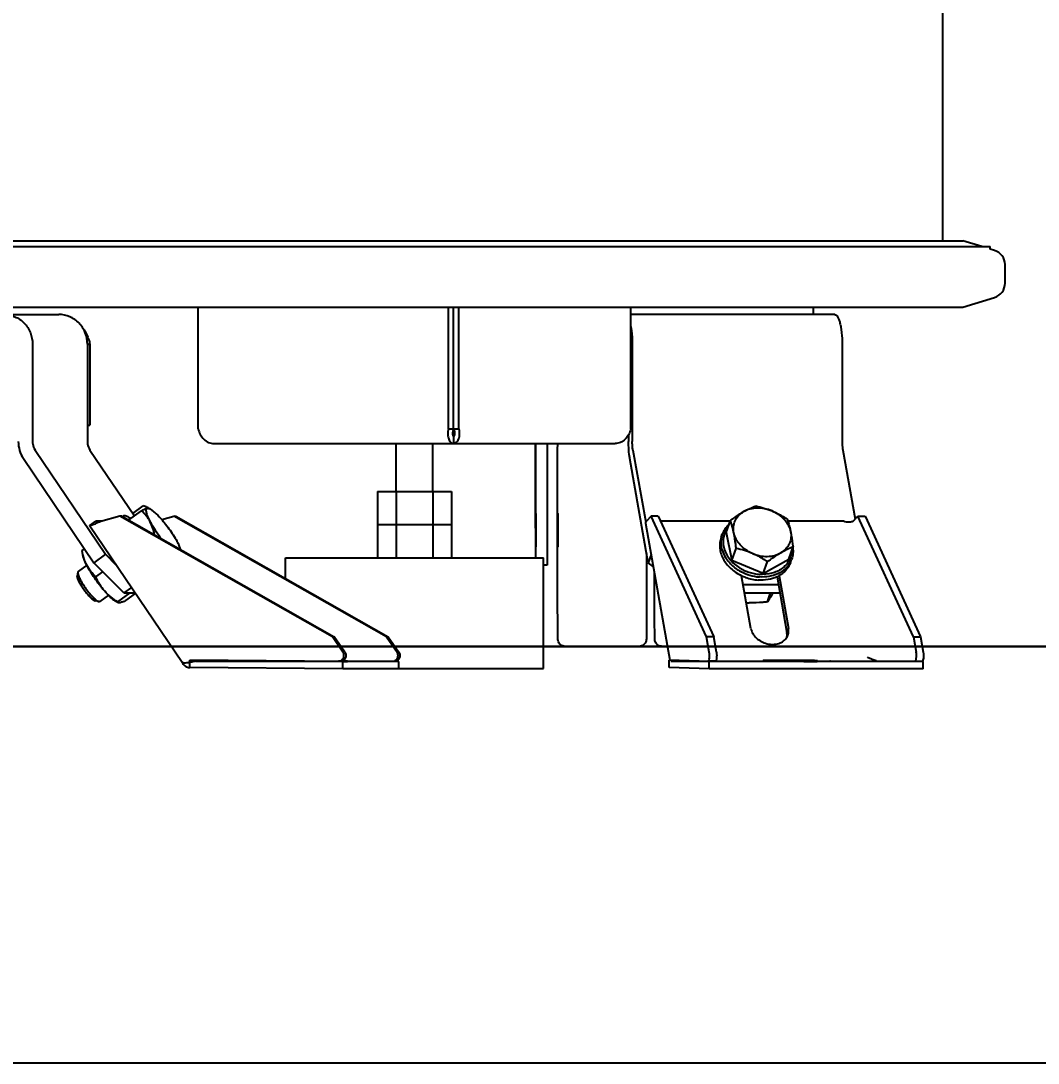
# Model space of a CAD drawing. Header units: millimetres. Extents: x 789 to 3710, y 100 to 2803.
# Drawn here: x 1563.1 to 1839.1, y 100 to 382.7 of the extents above; entities that cross this region are included whole.
import ezdxf

# ---------------------------------------------------------------- set-up
doc = ezdxf.new("R2010")
doc.units = ezdxf.units.MM
doc.header["$LTSCALE"] = 217.8
doc.header["$PDMODE"] = 3
doc.header["$PDSIZE"] = 8
doc.layers.get('0').update_dxf_attribs({"linetype": 'CONTINUOUS'})
doc.layers.get('Defpoints').update_dxf_attribs({"linetype": 'CONTINUOUS'})
doc.layers.add('00_BUW_DATUM', color=7, linetype='CONTINUOUS')
doc.layers.add('02___PRT_ALL_AXES', color=7, linetype='CONTINUOUS')
doc.styles.get("Standard").update_dxf_attribs({"font": 'times.ttf'})
doc.dimstyles.new('DIMSTYLE_1', dxfattribs={"dimtxt": 23.333333, "dimasz": 23.333333, "dimexe": 1.5, "dimexo": 1, "dimgap": 0.875, "dimtad": 1, "dimdec": 0, "dimdsep": 46, "dimtxsty": 'Standard', "dimblk": '_FILLED', "dimblk1": '_FILLED', "dimblk2": '_FILLED', "dimcen": 0.09, "dimazin": 2, "dimtp": 0.01, "dimtm": 0.01, "dimtfac": 1, "dimtdec": 0, "dimtofl": 0, "dimtmove": 0, "dimatfit": 3, "dimldrblk": '_FILLED', "dimfxl": 0, "dimtolj": 1, "dimarcsym": 0})

# ---------------------------------------------------------------- blocks, each defined once
blk = doc.blocks.new('_FILLED')
at = {"color": 0, "linetype": 'ByBlock'}
blk.add_solid([(0, 0), (-1, 0.214), (-1, -0.214)], dxfattribs=at)
blk = doc.blocks.new('*D89')
at = {"color": 0, "linetype": 'Continuous', "lineweight": -2}
for p, q in [((1494.62, 1518.94), (2013.97, 1518.94)), ((2012.47, 1495.61), (2012.47, 236.37)), ((1517.95, 213.04), (2013.97, 213.04))]:
    blk.add_line(p, q, dxfattribs=at)
at = {"layer": 'Defpoints', "color": 0}
for p in [(1493.62, 1518.94), (1516.95, 213.04), (2012.47, 213.04)]:
    blk.add_point(p, dxfattribs=at)
at = {"color": 0, "linetype": 'ByBlock', "lineweight": -2, "xscale": 23.3333333333, "yscale": 23.3333333333, "zscale": 23.3333333333}
for p, rotation in [((2012.47, 1518.94), 90), ((2012.47, 213.04), 270)]:
    blk.add_blockref('_FILLED', p, dxfattribs=dict(at, rotation=rotation))
at = {"color": 0, "insert": (1999.73, 865.99), "char_height": 23.3333, "attachment_point": 5, "rotation": 90}
blk.add_mtext('\\A1;\\A1;1305', dxfattribs=at)
blk = doc.blocks.new('*D90')
at = {"color": 0, "linetype": 'Continuous', "lineweight": -2}
for p, q in [((1609.81, 1458.41), (1920.77, 1458.41)), ((1919.27, 1435.08), (1919.27, 236.46)), ((1515.65, 213.13), (1920.77, 213.13))]:
    blk.add_line(p, q, dxfattribs=at)
at = {"layer": 'Defpoints', "color": 0}
for p in [(1608.81, 1458.41), (1514.65, 213.13), (1919.27, 213.13)]:
    blk.add_point(p, dxfattribs=at)
at = {"color": 0, "linetype": 'ByBlock', "lineweight": -2, "xscale": 23.3333333333, "yscale": 23.3333333333, "zscale": 23.3333333333}
for p, rotation in [((1919.27, 1458.41), 90), ((1919.27, 213.13), 270)]:
    blk.add_blockref('_FILLED', p, dxfattribs=dict(at, rotation=rotation))
at = {"color": 0, "insert": (1906.52, 835.77), "char_height": 23.3333, "attachment_point": 5, "rotation": 90}
blk.add_mtext('\\A1;\\A1;1245', dxfattribs=at)

msp = doc.modelspace()

# ---------------------------------------------------------------- linework, layer by layer
at = {"color": 0, "linetype": 'Continuous'}
for p, q in [((1813.0841, 988.4713), (1813.0841, 323.4412)), ((1531.7767, 321.4412), (1826.0841, 321.4412)), ((1826.0841, 320.7442), (1826.0841, 321.4412)), ((1412.7953, 303.0412), (1573.3739, 303.0412)), ((1611.1715, 272.0412), (1611.1715, 305.0713)), ((1679.0537, 272.0412), (1679.0537, 305.0713)), ((1680.4679, 272.0412), (1680.4679, 305.0713)), ((1681.8821, 272.0412), (1681.8821, 305.0713)), ((1728.5512, 272.0412), (1728.5512, 305.0713)), ((1783.875, 303.0412), (1728.5512, 303.0412)), ((1778.0846, 303.0412), (1778.0846, 305.0713)), ((1566.2351, 295.0412), (1566.2351, 268.5636)), ((1581.1141, 295.0412), (1581.7979, 295.0412)), ((1581.1141, 295.0412), (1581.1141, 268.5636)), ((1581.7979, 295.0412), (1581.7979, 273.0412)), ((1728.9426, 295.0412), (1728.9426, 268.5636)), ((1785.8971, 295.0412), (1785.8971, 268.5636)), ((1581.1141, 273.0412), (1581.7979, 273.0412)), ((1679.0537, 272.0412), (1681.8821, 272.0412)), ((1680.4679, 270.0412), (1680.4679, 268.0412)), ((1727.9315, 270.4182), (1727.9315, 268.5636)), ((1566.935, 266.2693), (1586.0684, 238.0269)), ((1581.814, 266.2693), (1593.8922, 248.441)), ((1615.4141, 268.0412), (1724.3085, 268.0412)), ((1702.8153, 237.0412), (1702.8153, 268.0412)), ((1705.8153, 268.0412), (1705.8153, 235.0412)), ((1729.1254, 266.2693), (1732.5918, 246.6836)), ((1786.0799, 266.2693), (1789.3954, 247.5361)), ((1563.7648, 263.975), (1582.8982, 235.7326)), ((1733.2957, 235.7326), (1728.2972, 263.975)), ((1659.8613, 255.0412), (1679.8613, 255.0412)), ((1659.8613, 255.0412), (1659.8613, 237.0412)), ((1664.8613, 255.0412), (1664.8613, 237.0412)), ((1674.8613, 255.0412), (1674.8613, 237.0412)), ((1679.8613, 255.0412), (1679.8613, 237.0412)), ((1581.8074, 245.8089), (1583.3925, 246.956)), ((1584.9385, 246.956), (1583.3925, 246.956)), ((1589.9459, 248.3428), (1584.7745, 246.9106)), ((1590.4514, 248.3428), (1589.9459, 248.3428)), ((1647.5994, 215.6674), (1589.9459, 248.3428)), ((1590.4514, 248.3428), (1648.105, 215.6674)), ((1601.2907, 247.4246), (1604.6061, 248.3428)), ((1604.6061, 248.3428), (1605.1116, 248.3428)), ((1662.2596, 215.6674), (1604.6061, 248.3428)), ((1605.1116, 248.3428), (1662.7652, 215.6674)), ((1679.8613, 246.0412), (1659.8613, 246.0412)), ((1732.5785, 246.4479), (1739.154, 209.2952)), ((1734.0397, 248.3428), (1732.6887, 246.9106)), ((1735.9748, 248.3428), (1734.0397, 248.3428)), ((1749.1014, 215.6674), (1734.0397, 248.3428)), ((1735.9748, 248.3428), (1751.0365, 215.6674)), ((1755.477, 246.956), (1736.614, 246.956)), ((1786.2451, 246.956), (1771.1674, 246.956)), ((1788.8053, 246.9106), (1790.1564, 248.3428)), ((1790.1564, 248.3428), (1792.0914, 248.3428)), ((1805.218, 215.6674), (1790.1564, 248.3428)), ((1792.0914, 248.3428), (1807.1531, 215.6674)), ((1581.7744, 245.6996), (1606.814, 208.7392)), ((1754.3788, 243.9137), (1755.9758, 236.3499)), ((1579.7272, 239.0188), (1580.3611, 239.4776)), ((1579.8929, 237.832), (1579.731, 238.9595)), ((1586.0684, 238.0269), (1582.8982, 235.7326)), ((1586.0684, 238.0269), (1588.9574, 235.097)), ((1734.087, 237.9247), (1733.2957, 235.7326)), ((1590.9753, 227.5411), (1582.8982, 235.7326)), ((1705.8153, 235.0412), (1704.8613, 235.0412)), ((1734.6517, 234.7342), (1733.2957, 235.7326)), ((1764.4778, 232.7574), (1755.9758, 236.3499)), ((1764.4778, 232.7574), (1771.3828, 236.7288)), ((1578.3834, 232.0989), (1578.3843, 232.1055)), ((1583.4142, 231.8864), (1585.3263, 233.2701)), ((1761.1566, 217.8761), (1758.6209, 232.2031)), ((1768.2153, 231.9066), (1770.9015, 216.729)), ((1768.78, 232.203), (1771.3156, 217.8761)), ((1593.0561, 229.047), (1590.9753, 227.5411)), ((1759.04, 229.8354), (1768.5819, 229.8354)), ((1589.3408, 225.1066), (1592.7047, 227.5411)), ((1590.9753, 227.5411), (1594.0763, 227.5411)), ((1591.5803, 225.4593), (1594.2015, 227.3563)), ((1759.446, 227.5411), (1768.9879, 227.5411)), ((1765.6084, 225.1066), (1766.4872, 227.5411)), ((1589.1659, 225.0188), (1589.4678, 224.869)), ((1648.105, 215.6674), (1647.5994, 215.6674)), ((1650.4665, 211.4353), (1647.5994, 215.6674)), ((1650.9721, 211.4353), (1648.105, 215.6674)), ((1662.2596, 215.6674), (1662.7652, 215.6674)), ((1662.2596, 215.6674), (1665.1267, 211.4353)), ((1662.7652, 215.6674), (1665.6323, 211.4353)), ((1751.0365, 215.6674), (1749.1014, 215.6674)), ((1749.8504, 211.4353), (1749.1014, 215.6674)), ((1751.7855, 211.4353), (1751.0365, 215.6674)), ((1805.218, 215.6674), (1807.1531, 215.6674)), ((1805.218, 215.6674), (1805.9671, 211.4353)), ((1807.1531, 215.6674), (1807.9021, 211.4353)), ((1608.8722, 207.2907), (1608.8891, 209.2907)), ((1650.4331, 208.916), (1608.8891, 209.2907)), ((1738.9841, 207.2907), (1738.9885, 209.2907)), ((1749.8417, 208.916), (1738.9885, 209.2907)), ((1650.4162, 206.916), (1608.8722, 207.2907)), ((1610.4603, 208.9963), (1649.2381, 208.9963)), ((1649.7436, 208.9963), (1649.2381, 208.9963)), ((1649.2413, 208.9858), (1649.5177, 208.9841)), ((1649.5177, 208.9841), (1649.8959, 208.9818)), ((1650.4162, 206.916), (1650.4331, 208.916)), ((1665.5819, 206.916), (1650.4162, 206.916)), ((1665.5988, 208.916), (1650.4331, 208.916)), ((1656.6923, 208.9963), (1664.4038, 208.9963)), ((1656.6923, 208.9963), (1665.5988, 208.916)), ((1665.5819, 206.916), (1665.5988, 208.916)), ((1749.8373, 206.916), (1738.9841, 207.2907)), ((1739.399, 208.9963), (1749.5295, 208.9963)), ((1751.4645, 208.9963), (1749.5295, 208.9963)), ((1749.8373, 206.916), (1749.8417, 208.916)), ((1807.889, 206.916), (1749.8373, 206.916)), ((1807.8934, 208.916), (1749.8417, 208.916)), ((1767.9967, 209.0407), (1764.6604, 209.1559)), ((1779.1733, 209.1559), (1782.5096, 209.0407)), ((1805.646, 208.9935), (1807.5788, 208.9268)), ((1805.6461, 208.9963), (1807.5812, 208.9963)), ((1807.889, 206.916), (1807.8934, 208.916)), ((3710.0363, 100), (789.4645, 100))]:
    msp.add_line(p, q, dxfattribs=at)
for centre, radius, start, end in [((1815.0846, 323.4412), 2, 180, 192.514413), ((1601.9395, 205.727), 44.6175, 112.626021, 113.150706), ((1759.3092, 241.2878), 6.3124, 160.163715, 168.394796), ((1766.2455, 238.7839), 6.3131, 331.889996, 340.138837), ((1764.1869, 244.1198), 11.5408, 237.588491, 239.118948), ((1764.304, 244.1127), 11.5752, 258.614257, 265.995166), ((1761.5546, 248.6538), 23.8225, 266.054217, 267.887332), ((1768.0482, 217.2239), 3.3241, 329.454276, 340.136294), ((1609.5261, 209.9573), 2.9397, 206.174446, 209.547757), ((1644.9744, 37.2152), 175.2141, 101.360562, 101.529901)]:
    msp.add_arc(centre, radius, start, end, dxfattribs=at)
for points, knots in [([(1813.0841, 323.4412), (1813.0841, 323.369), (1813.0924, 323.2238), (1813.1164, 323.0805), (1813.1322, 323.0095)], [0, 0, 0, 0, 0.49843702, 1, 1, 1, 1]), ([(1558.4948, 303.0412), (1559.5028, 303.0412), (1561.5512, 302.62), (1564.124, 300.8296), (1565.8367, 298.1715), (1566.2351, 296.0805), (1566.2351, 295.0412)], [0, 0, 0, 0, 0.24617644, 0.49460984, 0.74620051, 1, 1, 1, 1]), ([(1581.1141, 295.0412), (1581.1141, 296.0805), (1580.7158, 298.1715), (1579.0031, 300.8296), (1576.4303, 302.62), (1574.3819, 303.0412), (1573.3739, 303.0412)], [0, 0, 0, 0, 0.25379809, 0.50539011, 0.75382484, 1, 1, 1, 1]), ([(1783.875, 303.0412), (1784.2032, 303.0412), (1784.6792, 302.4734), (1785.0364, 301.6383), (1785.3398, 300.6353), (1785.5789, 299.4373), (1785.8289, 297.5514), (1785.8971, 296.063), (1785.8971, 295.0412)], [0, 0, 0, 0, 0.11526975, 0.21099848, 0.33286098, 0.47779362, 0.64117034, 1, 1, 1, 1]), ([(1728.5515, 299.7698), (1728.6176, 299.4132), (1728.8574, 297.8481), (1728.9426, 296.2614), (1728.9426, 295.0412)], [0, 0, 0, 0, 0.22911982, 1, 1, 1, 1]), ([(1579.9845, 299.2024), (1580.6325, 298.2637), (1581.307, 296.8719), (1581.7134, 295.409), (1581.7979, 295.0412)], [0, 0, 0, 0, 0.75142639, 1, 1, 1, 1]), ([(1611.1715, 272.0412), (1611.291, 271.5102), (1611.671, 270.4792), (1612.6258, 269.1708), (1613.9123, 268.2633), (1614.9248, 268.0412), (1615.4141, 268.0412)], [0, 0, 0, 0, 0.26095672, 0.51954097, 0.76543261, 1, 1, 1, 1]), ([(1679.0537, 272.0412), (1678.9412, 271.5414), (1678.8474, 270.5811), (1679.0461, 269.4382), (1679.3981, 268.7255), (1679.78, 268.2478), (1680.2046, 268.0412), (1680.4679, 268.0412)], [0, 0, 0, 0, 0.32759074, 0.60966151, 0.72850974, 0.83163978, 1, 1, 1, 1]), ([(1680.4679, 272.0412), (1680.3579, 271.7969), (1680.2064, 271.3314), (1680.15, 270.7606), (1680.2033, 270.3928), (1680.2692, 270.1807), (1680.3874, 270.0412), (1680.4679, 270.0412)], [0, 0, 0, 0, 0.37486709, 0.67822282, 0.79553258, 0.88731734, 1, 1, 1, 1]), ([(1680.4679, 272.0412), (1680.5779, 271.7969), (1680.7294, 271.3314), (1680.7858, 270.7606), (1680.7326, 270.3928), (1680.6666, 270.1807), (1680.5485, 270.0412), (1680.4679, 270.0412)], [0, 0, 0, 0, 0.37486709, 0.67822282, 0.79553258, 0.88731734, 1, 1, 1, 1]), ([(1681.8821, 272.0412), (1681.9946, 271.5414), (1682.0885, 270.5811), (1681.8897, 269.4382), (1681.5378, 268.7255), (1681.1559, 268.2478), (1680.7312, 268.0412), (1680.4679, 268.0412)], [0, 0, 0, 0, 0.32759074, 0.60966151, 0.72850974, 0.83163978, 1, 1, 1, 1]), ([(1728.5512, 272.0412), (1728.4317, 271.5102), (1728.0517, 270.4792), (1727.0968, 269.1708), (1725.8103, 268.2633), (1724.7978, 268.0412), (1724.3085, 268.0412)], [0, 0, 0, 0, 0.26095672, 0.51954097, 0.76543261, 1, 1, 1, 1]), ([(1562.3649, 268.5636), (1562.3649, 267.7529), (1562.6049, 266.1269), (1563.3125, 264.6425), (1563.7648, 263.975)], [0, 0, 0, 0, 0.50138725, 1, 1, 1, 1]), ([(1566.2351, 268.5636), (1566.2351, 268.3603), (1566.2935, 267.555), (1566.5968, 266.7685), (1566.935, 266.2693)], [0, 0, 0, 0, 0.25222497, 1, 1, 1, 1]), ([(1581.1141, 268.5636), (1581.1141, 268.3603), (1581.1726, 267.555), (1581.4759, 266.7685), (1581.814, 266.2693)], [0, 0, 0, 0, 0.25222497, 1, 1, 1, 1]), ([(1728.2972, 263.975), (1728.2355, 264.3236), (1728.012, 265.8433), (1727.9315, 267.3822), (1727.9315, 268.5636)], [0, 0, 0, 0, 0.23054548, 1, 1, 1, 1]), ([(1729.1254, 266.2693), (1729.0946, 266.4436), (1728.9828, 267.2034), (1728.9426, 267.9729), (1728.9426, 268.5636)], [0, 0, 0, 0, 0.23054548, 1, 1, 1, 1]), ([(1785.8971, 268.5636), (1785.8971, 268.3608), (1785.9122, 267.5934), (1785.9815, 266.8255), (1786.0799, 266.2693)], [0, 0, 0, 0, 0.26421163, 1, 1, 1, 1]), ([(1702.6085, 268.0395), (1702.6138, 261.5877), (1702.6337, 251.2532), (1702.66, 240.9185), (1702.697, 237.0359)], [0, 0, 0, 0, 0.62428993, 1, 1, 1, 1]), ([(1708.6797, 249.0422), (1708.6805, 250.8704), (1708.6854, 257.2036), (1708.6955, 263.5368), (1708.7129, 268.0419)], [0, 0, 0, 0, 0.28865709, 1, 1, 1, 1]), ([(1708.6786, 244.5412), (1708.6786, 245.6683), (1708.6789, 247.1687), (1708.6795, 248.669), (1708.6797, 249.0422)], [0, 0, 0, 0, 0.75122623, 1, 1, 1, 1]), ([(1583.1955, 246.2234), (1583.004, 246.138), (1582.6741, 245.9907), (1582.2253, 245.7977), (1581.9789, 245.7112), (1581.7975, 245.6655), (1581.7744, 245.6996)], [0, 0, 0, 0, 0.41187782, 0.72261801, 0.91900958, 1, 1, 1, 1]), ([(1584.3981, 246.7517), (1584.2901, 246.7055), (1583.8881, 246.532), (1583.4881, 246.3539), (1583.1955, 246.2234)], [0, 0, 0, 0, 0.26823981, 1, 1, 1, 1]), ([(1584.3981, 246.7515), (1584.1864, 246.7181), (1583.8807, 246.6632), (1583.4958, 246.7246), (1583.4302, 246.8214)], [0, 0, 0, 0, 0.6470293, 1, 1, 1, 1]), ([(1732.6887, 246.9106), (1732.665, 246.8728), (1732.5885, 246.7321), (1732.5583, 246.562), (1732.5785, 246.4479)], [0, 0, 0, 0, 0.27801931, 1, 1, 1, 1]), ([(1755.1482, 246.0525), (1754.7499, 245.6911), (1754.0402, 244.8832), (1753.55, 243.9247), (1753.3713, 243.4298)], [0, 0, 0, 0, 0.50550771, 1, 1, 1, 1]), ([(1788.8053, 246.9106), (1788.7005, 246.8364), (1788.3726, 246.7381), (1787.5103, 246.6439), (1786.7509, 246.7705), (1786.2451, 246.956)], [0, 0, 0, 0, 0.14745477, 0.38135317, 1, 1, 1, 1]), ([(1581.7744, 245.6996), (1581.771, 245.7048), (1581.7622, 245.7452), (1581.7893, 245.7812), (1581.8074, 245.8089)], [0, 0, 0, 0, 0.15830869, 1, 1, 1, 1]), ([(1708.6797, 240.0402), (1708.6795, 240.4134), (1708.6789, 241.9138), (1708.6786, 243.4141), (1708.6786, 244.5412)], [0, 0, 0, 0, 0.24876898, 1, 1, 1, 1]), ([(1754.8262, 245.1606), (1754.5321, 244.7741), (1754.0337, 243.931), (1753.6143, 242.5192), (1753.5445, 241.0268), (1753.8241, 239.5142), (1754.439, 238.0371), (1755.6891, 236.1573), (1757.0172, 235.0014), (1758.0011, 234.3767)], [0, 0, 0, 0, 0.11526199, 0.22986329, 0.34625956, 0.46654426, 0.59208168, 0.72335519, 1, 1, 1, 1]), ([(1753.1258, 242.5576), (1753.0403, 242.1415), (1752.9523, 241.2796), (1753.1147, 239.5065), (1753.9725, 237.2891), (1755.8437, 234.9892), (1757.5105, 233.809), (1758.4227, 233.3204)], [0, 0, 0, 0, 0.11219286, 0.2270345, 0.46782157, 0.72672647, 1, 1, 1, 1]), ([(1580.969, 235.0171), (1580.6524, 235.6296), (1580.1385, 236.9432), (1579.8427, 238.3167), (1579.7272, 239.0188)], [0, 0, 0, 0, 0.49208603, 1, 1, 1, 1]), ([(1580.969, 235.0171), (1580.6998, 235.5378), (1580.3476, 236.2803), (1580.0175, 237.2334), (1579.9197, 237.6453), (1579.8929, 237.8321)], [0, 0, 0, 0, 0.58152903, 0.81278116, 1, 1, 1, 1]), ([(1710.7653, 213.0412), (1710.3126, 213.0412), (1709.3981, 213.3658), (1708.8004, 214.3551), (1708.7541, 215.1171), (1708.7476, 215.6688), (1708.739, 216.3516), (1708.732, 217.2738), (1708.7246, 218.4331), (1708.7178, 219.8206), (1708.7085, 222.0916), (1708.6987, 225.3962), (1708.6896, 229.8365), (1708.683, 234.7933), (1708.6805, 238.2527), (1708.6797, 240.0402)], [0, 0, 0, 0, 0.04835565, 0.09477397, 0.11373582, 0.1295243, 0.15374964, 0.18664744, 0.22802936, 0.27756837, 0.33484649, 0.47058032, 0.6305203, 0.80909005, 1, 1, 1, 1]), ([(1732.8499, 238.2498), (1732.8488, 236.5632), (1732.8459, 233.3124), (1732.8388, 228.6704), (1732.8296, 224.5413), (1732.8198, 221.4831), (1732.8108, 219.3907), (1732.8041, 218.1174), (1732.7969, 217.0565), (1732.7904, 216.2151), (1732.7816, 215.5933), (1732.7761, 215.054), (1732.7115, 214.2938), (1732.0809, 213.3402), (1731.1997, 213.0412), (1730.7652, 213.0412)], [0, 0, 0, 0, 0.19236983, 0.37077018, 0.52944804, 0.66331623, 0.71957635, 0.76810771, 0.80853745, 0.84058044, 0.86409486, 0.87942955, 0.90216221, 0.95044603, 1, 1, 1, 1]), ([(1772.1692, 238.8988), (1772.1494, 238.4357), (1772.0064, 237.5132), (1771.4766, 236.2144), (1770.6532, 235.0577), (1769.568, 234.0841), (1768.26, 233.3248), (1766.2492, 232.617), (1764.5937, 232.4898), (1763.4955, 232.5658)], [0, 0, 0, 0, 0.11605102, 0.23136007, 0.34818619, 0.46850819, 0.5936985, 0.72436963, 1, 1, 1, 1]), ([(1772.4908, 239.795), (1772.5667, 239.262), (1772.5971, 238.1861), (1772.362, 237.1344), (1772.1832, 236.6391)], [0, 0, 0, 0, 0.50551746, 1, 1, 1, 1]), ([(1585.7758, 228.061), (1585.3082, 228.596), (1584.3896, 229.7191), (1583.1075, 231.4712), (1581.9517, 233.2418), (1581.2694, 234.4361), (1580.969, 235.0171)], [0, 0, 0, 0, 0.25160169, 0.51342243, 0.76839848, 1, 1, 1, 1]), ([(1583.4142, 231.8864), (1582.9308, 232.3351), (1582.0098, 233.3012), (1581.2765, 234.4223), (1580.969, 235.0171)], [0, 0, 0, 0, 0.49623601, 1, 1, 1, 1]), ([(1771.814, 235.8094), (1771.4629, 235.1521), (1770.4927, 233.9235), (1768.477, 232.6149), (1766.0478, 231.8834), (1764.3076, 231.8097), (1763.4244, 231.8708)], [0, 0, 0, 0, 0.22905618, 0.47045043, 0.72787617, 1, 1, 1, 1]), ([(1583.2285, 225.381), (1583.2077, 225.3901), (1583.166, 225.4083), (1583.1035, 225.4355), (1583.0514, 225.4582), (1583.0097, 225.4764), (1582.9784, 225.49), (1582.9524, 225.5013), (1582.9342, 225.5093), (1582.9251, 225.5132), (1582.9198, 225.5156), (1582.9129, 225.5208), (1582.9048, 225.5264), (1582.8915, 225.5358), (1582.875, 225.5474), (1582.8552, 225.5614), (1582.8288, 225.58), (1582.7957, 225.6033), (1582.7561, 225.6312), (1582.7165, 225.6591), (1582.6768, 225.6871), (1582.6372, 225.715), (1582.6042, 225.7383), (1582.5778, 225.7569), (1582.5612, 225.7685), (1582.548, 225.7778), (1582.5381, 225.7849), (1582.5299, 225.7905), (1582.522, 225.7978), (1582.5143, 225.8045), (1582.5047, 225.8131), (1582.4892, 225.8268), (1582.4622, 225.8508), (1582.4236, 225.885), (1582.3773, 225.926), (1582.3155, 225.9808), (1582.2537, 226.0356), (1582.1919, 226.0903), (1582.1533, 226.1245), (1582.1225, 226.1519), (1582.1031, 226.1691), (1582.0897, 226.181), (1582.0819, 226.1879), (1582.0743, 226.1944), (1582.0633, 226.206), (1582.0461, 226.2236), (1582.0244, 226.246), (1581.9897, 226.2816), (1581.9464, 226.3261), (1581.8945, 226.3796), (1581.8252, 226.4508), (1581.7559, 226.5221), (1581.6866, 226.5933), (1581.6433, 226.6379), (1581.6087, 226.6735), (1581.5827, 226.7002), (1581.5611, 226.7223), (1581.5431, 226.7434), (1581.5252, 226.7639), (1581.5028, 226.7897), (1581.4671, 226.8308), (1581.4044, 226.9029), (1581.315, 227.0059), (1581.2255, 227.1089), (1581.154, 227.1912), (1581.1092, 227.2427), (1581.0735, 227.2838), (1581.0511, 227.3098), (1581.0332, 227.33), (1581.0152, 227.3534), (1580.9838, 227.3928), (1580.9388, 227.45), (1580.8669, 227.5409), (1580.7769, 227.6548), (1580.687, 227.7687), (1580.6151, 227.8598), (1580.5701, 227.9166), (1580.5342, 227.9623), (1580.507, 227.9959), (1580.4811, 228.0321), (1580.4464, 228.08), (1580.4032, 228.14), (1580.3339, 228.2359), (1580.2474, 228.3558), (1580.1608, 228.4757), (1580.0915, 228.5717), (1580.0482, 228.6316), (1580.0136, 228.6796), (1579.9875, 228.7155), (1579.9638, 228.7526), (1579.9313, 228.8017), (1579.8909, 228.8632), (1579.8262, 228.9616), (1579.7454, 229.0845), (1579.6645, 229.2075), (1579.6, 229.3058), (1579.5593, 229.3674), (1579.5314, 229.4102), (1579.5146, 229.4351), (1579.5013, 229.4582), (1579.4838, 229.4875), (1579.4563, 229.5341), (1579.4217, 229.5925), (1579.3665, 229.6858), (1579.3113, 229.7792), (1579.2561, 229.8725), (1579.2147, 229.9426), (1579.1802, 230.0009), (1579.1527, 230.0476), (1579.1353, 230.0768), (1579.1217, 230.1), (1579.1074, 230.1237), (1579.0937, 230.1505), (1579.0769, 230.1828), (1579.0547, 230.2258), (1579.0268, 230.2796), (1578.9823, 230.3656), (1578.9378, 230.4517), (1578.8932, 230.5377), (1578.8598, 230.6022), (1578.832, 230.656), (1578.8097, 230.699), (1578.7958, 230.726), (1578.7848, 230.7474), (1578.7774, 230.7611), (1578.7737, 230.7703), (1578.7697, 230.7797), (1578.7627, 230.7961), (1578.7527, 230.8196), (1578.7367, 230.8571), (1578.7167, 230.9041), (1578.6847, 230.9792), (1578.6528, 231.0543), (1578.6208, 231.1294), (1578.5968, 231.1857), (1578.5768, 231.2327), (1578.5628, 231.2655), (1578.5548, 231.2843), (1578.5498, 231.2961), (1578.5459, 231.3054), (1578.5416, 231.3151), (1578.5388, 231.3246), (1578.5354, 231.3363), (1578.5308, 231.3517), (1578.5251, 231.3711), (1578.516, 231.402), (1578.5046, 231.4407), (1578.4909, 231.4871), (1578.4772, 231.5335), (1578.4635, 231.58), (1578.4498, 231.6264), (1578.4384, 231.6651), (1578.4292, 231.696), (1578.4224, 231.7192), (1578.4167, 231.7385), (1578.4121, 231.7541), (1578.4094, 231.7635), (1578.4067, 231.7718), (1578.4064, 231.776), (1578.4061, 231.7801), (1578.4055, 231.7884), (1578.4046, 231.8008), (1578.4034, 231.8174), (1578.4019, 231.8394), (1578.3999, 231.8671), (1578.3967, 231.9112), (1578.3928, 231.9664), (1578.3881, 232.0327), (1578.385, 232.0769), (1578.3834, 232.0989)], [0, 0, 0, 0, 0.015625, 0.03125, 0.046875, 0.0546875, 0.0625, 0.0703125, 0.07421875, 0.07617188, 0.07714844, 0.078125, 0.08007812, 0.08203125, 0.0859375, 0.08984375, 0.09375, 0.1015625, 0.109375, 0.1171875, 0.125, 0.1328125, 0.140625, 0.14453125, 0.1484375, 0.15039062, 0.15234375, 0.15429688, 0.15527344, 0.15625, 0.15820312, 0.16015625, 0.1640625, 0.171875, 0.1796875, 0.1875, 0.203125, 0.2109375, 0.21875, 0.22265625, 0.2265625, 0.22851562, 0.22949219, 0.23046875, 0.23242188, 0.234375, 0.23828125, 0.2421875, 0.25, 0.2578125, 0.265625, 0.28125, 0.2890625, 0.296875, 0.30078125, 0.3046875, 0.30859375, 0.31054688, 0.3125, 0.31640625, 0.3203125, 0.328125, 0.34375, 0.359375, 0.3671875, 0.375, 0.37890625, 0.3828125, 0.38476562, 0.38671875, 0.390625, 0.3984375, 0.40625, 0.421875, 0.4375, 0.4453125, 0.453125, 0.45703125, 0.4609375, 0.46484375, 0.46875, 0.4765625, 0.484375, 0.5, 0.515625, 0.5234375, 0.53125, 0.53515625, 0.5390625, 0.54296875, 0.546875, 0.5546875, 0.5625, 0.578125, 0.59375, 0.6015625, 0.609375, 0.61328125, 0.61523438, 0.6171875, 0.62109375, 0.625, 0.6328125, 0.640625, 0.65625, 0.6640625, 0.671875, 0.6796875, 0.68359375, 0.6875, 0.68945312, 0.69140625, 0.6953125, 0.69921875, 0.703125, 0.7109375, 0.71875, 0.734375, 0.7421875, 0.75, 0.7578125, 0.76171875, 0.765625, 0.76757812, 0.76953125, 0.77050781, 0.77148438, 0.7734375, 0.77734375, 0.78125, 0.7890625, 0.796875, 0.8125, 0.8203125, 0.828125, 0.8359375, 0.83984375, 0.84179688, 0.84375, 0.84472656, 0.84570312, 0.84765625, 0.84960938, 0.8515625, 0.85546875, 0.859375, 0.8671875, 0.875, 0.8828125, 0.890625, 0.8984375, 0.90625, 0.91015625, 0.9140625, 0.91796875, 0.91992188, 0.921875, 0.92285156, 0.92382812, 0.92480469, 0.92578125, 0.9296875, 0.93359375, 0.9375, 0.9453125, 0.953125, 0.96875, 0.984375, 1, 1, 1, 1]), ([(1585.7758, 228.061), (1585.2787, 228.6297), (1584.3922, 229.8547), (1583.7142, 231.2014), (1583.4142, 231.8864)], [0, 0, 0, 0, 0.50253531, 1, 1, 1, 1]), ([(1737.0625, 213.0412), (1736.6839, 213.0412), (1735.9137, 213.2673), (1735.1965, 214.099), (1735.055, 214.8598), (1735.0497, 215.3866), (1735.0414, 215.8394), (1735.0359, 216.4534), (1735.0294, 217.2343), (1735.0234, 218.1792), (1735.015, 219.7516), (1735.0058, 222.0794), (1734.9964, 225.2666), (1734.9886, 228.9213), (1734.9846, 231.5049), (1734.9829, 232.8605)], [0, 0, 0, 0, 0.05427778, 0.10824082, 0.14829949, 0.16253241, 0.18386626, 0.21320757, 0.25057871, 0.29581996, 0.34868632, 0.47602304, 0.6295706, 0.80564342, 1, 1, 1, 1]), ([(1758.2635, 234.215), (1758.5516, 234.0427), (1759.7356, 233.4023), (1761.029, 232.9645), (1762.0189, 232.7653)], [0, 0, 0, 0, 0.24951301, 1, 1, 1, 1]), ([(1758.4227, 233.3204), (1759.195, 232.9067), (1760.8249, 232.2434), (1762.5572, 231.9308), (1763.4244, 231.8708)], [0, 0, 0, 0, 0.5019716, 1, 1, 1, 1]), ([(1589.1658, 225.0188), (1588.9242, 225.1387), (1588.4033, 225.4832), (1587.6021, 226.1535), (1586.7029, 227.0312), (1586.0925, 227.6988), (1585.7758, 228.061)], [0, 0, 0, 0, 0.17683677, 0.40711808, 0.68453832, 1, 1, 1, 1]), ([(1589.3408, 225.1066), (1588.6811, 225.5227), (1587.4096, 226.4116), (1586.281, 227.4832), (1585.7758, 228.061)], [0, 0, 0, 0, 0.50401601, 1, 1, 1, 1]), ([(1767.1012, 227.5406), (1766.9696, 227.3158), (1766.4845, 226.4968), (1765.9825, 225.6879), (1765.6084, 225.1066)], [0, 0, 0, 0, 0.27370725, 1, 1, 1, 1]), ([(1589.4678, 224.869), (1589.4271, 224.8893), (1589.353, 224.9598), (1589.3405, 225.0581), (1589.3408, 225.1066)], [0, 0, 0, 0, 0.48406345, 1, 1, 1, 1]), ([(1589.8588, 224.8475), (1589.7822, 224.8355), (1589.6507, 224.8218), (1589.5165, 224.8449), (1589.4678, 224.869)], [0, 0, 0, 0, 0.58828314, 1, 1, 1, 1]), ([(1591.5803, 225.4593), (1591.2531, 225.3151), (1590.7931, 225.1202), (1590.2146, 224.9256), (1589.9687, 224.8648), (1589.8588, 224.8475)], [0, 0, 0, 0, 0.58609799, 0.81765348, 1, 1, 1, 1]), ([(1765.6084, 225.1066), (1765.1965, 225.0549), (1763.5598, 224.8719), (1761.9077, 224.8021), (1760.6764, 224.8475)], [0, 0, 0, 0, 0.25198528, 1, 1, 1, 1]), ([(1761.1566, 217.8761), (1761.3286, 216.9042), (1762.5169, 214.9958), (1764.9614, 213.7478), (1767.1367, 213.5038), (1768.6977, 213.7553), (1770.0276, 214.4263), (1770.6799, 215.1427), (1770.911, 215.5345)], [0, 0, 0, 0, 0.24090761, 0.50858268, 0.64275515, 0.77029513, 0.88897554, 1, 1, 1, 1]), ([(1771.1745, 216.0944), (1771.2248, 216.2338), (1771.3907, 216.8112), (1771.3943, 217.4315), (1771.3156, 217.8761)], [0, 0, 0, 0, 0.2470571, 1, 1, 1, 1]), ([(1770.9131, 215.5346), (1770.9614, 215.8283), (1770.973, 216.2333), (1770.9192, 216.629), (1770.9015, 216.729)], [0, 0, 0, 0, 0.74562526, 1, 1, 1, 1]), ([(1649.2381, 208.9963), (1649.508, 208.9963), (1650.0636, 209.1572), (1650.6376, 209.8007), (1650.8107, 210.6505), (1650.6221, 211.2057), (1650.4665, 211.4353)], [0, 0, 0, 0, 0.24556205, 0.49490595, 0.7477142, 1, 1, 1, 1]), ([(1650.9721, 211.4353), (1651.1276, 211.2057), (1651.3162, 210.6505), (1651.1431, 209.8007), (1650.5691, 209.1572), (1650.0136, 208.9963), (1649.7436, 208.9963)], [0, 0, 0, 0, 0.2522858, 0.50509405, 0.75443795, 1, 1, 1, 1]), ([(1663.8983, 208.9963), (1664.1682, 208.9963), (1664.7238, 209.1572), (1665.2978, 209.8007), (1665.4709, 210.6505), (1665.2823, 211.2057), (1665.1267, 211.4353)], [0, 0, 0, 0, 0.24556205, 0.49490595, 0.7477142, 1, 1, 1, 1]), ([(1665.6323, 211.4353), (1665.7878, 211.2057), (1665.9764, 210.6505), (1665.8033, 209.8007), (1665.2293, 209.1572), (1664.6738, 208.9963), (1664.4038, 208.9963)], [0, 0, 0, 0, 0.2522858, 0.50509405, 0.75443795, 1, 1, 1, 1]), ([(1749.5295, 208.9963), (1749.6305, 208.9963), (1749.8089, 209.3542), (1749.894, 209.8756), (1749.9395, 210.6435), (1749.8963, 211.1758), (1749.8504, 211.4353)], [0, 0, 0, 0, 0.11942376, 0.36613103, 0.6884567, 1, 1, 1, 1]), ([(1751.7855, 211.4353), (1751.8314, 211.1758), (1751.8745, 210.6435), (1751.8291, 209.8756), (1751.744, 209.3542), (1751.5656, 208.9963), (1751.4645, 208.9963)], [0, 0, 0, 0, 0.3115433, 0.63386897, 0.88057624, 1, 1, 1, 1]), ([(1779.1733, 209.1559), (1778.1537, 209.1911), (1776.3118, 209.1959), (1773.5747, 209.2164), (1771.4179, 209.2209), (1769.6674, 209.2217), (1768.4357, 209.2201), (1767.3168, 209.2166), (1766.3475, 209.211), (1765.6471, 209.2052), (1765.1859, 209.1985), (1764.9175, 209.1954), (1764.7135, 209.1869), (1764.5501, 209.1907), (1764.4811, 209.1709), (1764.417, 209.1829), (1764.4168, 209.1725)], [0, 0, 0, 0, 0.20737893, 0.37435575, 0.55643869, 0.64581477, 0.73019253, 0.80683273, 0.87324885, 0.92728887, 0.94910502, 0.96720074, 0.98143385, 0.99169354, 0.99789025, 1, 1, 1, 1]), ([(1795.0747, 209.1406), (1794.7231, 209.2425), (1793.9176, 209.4947), (1793.1576, 209.879), (1792.7604, 210.1434)], [0, 0, 0, 0, 0.43411805, 1, 1, 1, 1]), ([(1805.6461, 208.9963), (1805.7472, 208.9963), (1805.9256, 209.3542), (1806.0107, 209.8756), (1806.0561, 210.6435), (1806.013, 211.1758), (1805.9671, 211.4353)], [0, 0, 0, 0, 0.11942376, 0.36613103, 0.6884567, 1, 1, 1, 1]), ([(1807.9021, 211.4353), (1807.9781, 211.0062), (1807.9969, 210.3596), (1807.9016, 209.5891), (1807.8099, 209.2512), (1807.7392, 209.128)], [0, 0, 0, 0, 0.55936872, 0.81761689, 1, 1, 1, 1]), ([(1609.9528, 208.8935), (1609.593, 208.8203), (1608.9365, 208.6853), (1608.0489, 208.5388), (1607.3848, 208.4893), (1606.9989, 208.5692), (1606.8867, 208.6604)], [0, 0, 0, 0, 0.35302115, 0.64541775, 0.86100127, 1, 1, 1, 1]), ([(1606.9687, 208.5076), (1607.1695, 208.1534), (1607.7104, 207.542), (1608.4996, 207.2954), (1608.8722, 207.2907)], [0, 0, 0, 0, 0.52214498, 1, 1, 1, 1]), ([(1651.6805, 208.9774), (1651.6803, 208.9799), (1651.6651, 208.9757), (1651.648, 208.9811), (1651.6083, 208.9795), (1651.5319, 208.9828), (1651.397, 208.984), (1651.195, 208.9876), (1650.9371, 208.9909), (1650.4896, 208.9966), (1650.1281, 209.0006), (1649.8705, 209.0035)], [0, 0, 0, 0, 0.00413692, 0.01638538, 0.0367267, 0.06513316, 0.14596714, 0.25818812, 0.40092158, 0.5730933, 1, 1, 1, 1]), ([(1649.8959, 208.9818), (1650.15, 208.9803), (1650.5065, 208.9785), (1650.9483, 208.9763), (1651.2017, 208.976), (1651.4031, 208.9742), (1651.5311, 208.9773), (1651.613, 208.9736), (1651.643, 208.9812), (1651.6815, 208.9678), (1651.6805, 208.9774)], [0, 0, 0, 0, 0.42723113, 0.59943521, 0.74216011, 0.85435634, 0.93506701, 0.96343617, 0.98374666, 1, 1, 1, 1]), ([(1764.4168, 209.1725), (1764.4167, 209.1672), (1764.449, 209.1705), (1764.4837, 209.1611), (1764.5663, 209.1606), (1764.625, 209.1572), (1764.6604, 209.1559)], [0, 0, 0, 0, 0.06479563, 0.25345391, 0.5656388, 1, 1, 1, 1]), ([(1767.9967, 209.0407), (1769.0162, 209.0055), (1770.8582, 209.0008), (1773.5953, 208.9802), (1775.7521, 208.9758), (1777.5025, 208.975), (1778.7343, 208.9766), (1779.8532, 208.9801), (1780.8225, 208.9857), (1781.5229, 208.9914), (1781.9841, 208.9982), (1782.2525, 209.0012), (1782.4564, 209.0097), (1782.6199, 209.006), (1782.6889, 209.0258), (1782.7529, 209.0138), (1782.7532, 209.0242)], [0, 0, 0, 0, 0.20737893, 0.37435575, 0.55643869, 0.64581477, 0.73019253, 0.80683273, 0.87324885, 0.92728887, 0.94910502, 0.96720074, 0.98143385, 0.99169354, 0.99789025, 1, 1, 1, 1]), ([(1782.7532, 209.0242), (1782.7533, 209.0295), (1782.721, 209.0262), (1782.6862, 209.0356), (1782.6037, 209.0361), (1782.545, 209.0395), (1782.5096, 209.0407)], [0, 0, 0, 0, 0.06479563, 0.25345391, 0.5656388, 1, 1, 1, 1])]:
    msp.add_open_spline(points, degree=3, knots=knots, dxfattribs=at)
for points in [[(1583.4302, 246.8214), (1583.4041, 246.86), (1583.393, 246.9094), (1583.3925, 246.956)], [(1579.7272, 239.0188), (1579.7271, 238.999), (1579.7282, 238.9791), (1579.731, 238.9595)], [(1583.2548, 225.3755), (1583.2462, 225.3772), (1583.2376, 225.379), (1583.2285, 225.381)], [(1606.8867, 208.6604), (1606.859, 208.6829), (1606.8341, 208.7096), (1606.8141, 208.7392)], [(1807.6626, 209.0302), (1807.6401, 209.0113), (1807.6106, 208.9963), (1807.5812, 208.9963)], [(1807.7392, 209.128), (1807.7186, 209.092), (1807.6943, 209.0568), (1807.6626, 209.0302)]]:
    msp.add_open_spline(points, degree=3, dxfattribs=at)
at = {"layer": '00_BUW_DATUM', "color": 0, "linetype": 'Continuous'}
for p, q in [((1664.8613, 255.0412), (1664.8613, 268.0412)), ((1674.8613, 255.0412), (1674.8613, 268.0412)), ((1592.3049, 247.2923), (1595.7823, 249.8089)), ((1593.445, 249.1011), (1596.2707, 251.1461)), ((1598.0219, 250.3778), (1597.6516, 250.5615)), ((1590.9586, 248.4223), (1590.6742, 248.2165)), ((1754.3788, 243.9137), (1755.5559, 247.1748)), ((1753.0607, 242.5694), (1753.3713, 243.4298)), ((1755.9758, 236.3499), (1757.153, 239.6109)), ((1771.3828, 236.7288), (1772.5599, 239.9898)), ((1580.9673, 235.0195), (1578.6334, 233.3304)), ((1764.4778, 232.7574), (1765.655, 236.0184)), ((1771.8726, 235.7787), (1772.1832, 236.6391)), ((1578.5223, 233.1102), (1578.3843, 232.1055)), ((1586.8307, 226.9189), (1584.4962, 225.2293)), ((1584.2523, 225.1926), (1583.2548, 225.3755))]:
    msp.add_line(p, q, dxfattribs=at)
msp.add_arc((1593.1953, 241.6995), 9.9192, 63.359983, 63.616052, dxfattribs=at)
for points, knots in [([(1595.7823, 249.8089), (1596.0751, 249.9645), (1596.5738, 250.2207), (1597.0867, 250.4542), (1597.3055, 250.524)], [0, 0, 0, 0, 0.5907217, 1, 1, 1, 1]), ([(1598.1643, 246.8002), (1597.8611, 247.3712), (1597.1436, 248.4471), (1596.2505, 249.3764), (1595.7823, 249.8089)], [0, 0, 0, 0, 0.50352583, 1, 1, 1, 1]), ([(1597.6033, 250.5855), (1597.4972, 250.6381), (1597.0615, 250.8446), (1596.6129, 251.0231), (1596.2707, 251.1461)], [0, 0, 0, 0, 0.24561097, 1, 1, 1, 1]), ([(1597.3055, 250.524), (1597.2367, 250.502), (1597.0994, 250.4033), (1597.0118, 250.1365), (1597.0119, 249.7884), (1597.0907, 249.347), (1597.2485, 248.817), (1597.4835, 248.2048), (1597.7926, 247.5208), (1598.0331, 247.0472), (1598.1643, 246.8002)], [0, 0, 0, 0, 0.05336149, 0.11572679, 0.19954549, 0.30928711, 0.44567325, 0.60768455, 0.79336216, 1, 1, 1, 1]), ([(1597.3055, 250.524), (1597.3766, 250.5466), (1597.4878, 250.5778), (1597.6131, 250.5806), (1597.6516, 250.5615)], [0, 0, 0, 0, 0.63447102, 1, 1, 1, 1]), ([(1597.3055, 250.524), (1597.4033, 250.5552), (1597.6633, 250.5389), (1597.892, 250.4423), (1598.022, 250.3778)], [0, 0, 0, 0, 0.41417513, 1, 1, 1, 1]), ([(1598.022, 250.3778), (1598.237, 250.2711), (1598.7, 249.9688), (1599.7385, 249.1119), (1600.5058, 248.3101), (1601.035, 247.7159)], [0, 0, 0, 0, 0.17837239, 0.4086961, 1, 1, 1, 1]), ([(1755.5559, 247.1748), (1755.8568, 247.3967), (1757.0245, 248.2423), (1758.2306, 249.0378), (1759.1563, 249.5703)], [0, 0, 0, 0, 0.25931603, 1, 1, 1, 1]), ([(1756.5024, 243.8027), (1756.385, 244.3586), (1756.3125, 245.4984), (1756.76, 247.148), (1757.7319, 248.5708), (1758.6509, 249.2796), (1759.1563, 249.5703)], [0, 0, 0, 0, 0.25122821, 0.49547034, 0.74220443, 1, 1, 1, 1]), ([(1759.1563, 249.5703), (1759.7125, 249.8902), (1760.7947, 250.4596), (1761.9198, 250.9381), (1762.4609, 251.1461)], [0, 0, 0, 0, 0.52533308, 1, 1, 1, 1]), ([(1766.8598, 249.7597), (1766.219, 250.0305), (1764.8898, 250.437), (1762.8491, 250.6175), (1760.8929, 250.3566), (1759.6929, 249.8789), (1759.1563, 249.5703)], [0, 0, 0, 0, 0.26224887, 0.51965324, 0.76666165, 1, 1, 1, 1]), ([(1762.4609, 251.1461), (1763.2044, 250.9767), (1764.6947, 250.5866), (1766.1447, 250.0619), (1766.8598, 249.7597)], [0, 0, 0, 0, 0.49551746, 1, 1, 1, 1]), ([(1766.8598, 249.7597), (1767.2197, 249.6077), (1768.6357, 248.9658), (1769.9849, 248.1837), (1770.9629, 247.5537)], [0, 0, 0, 0, 0.2514014, 1, 1, 1, 1]), ([(1766.8598, 249.7597), (1767.4964, 249.4907), (1768.6999, 248.83), (1770.2195, 247.5076), (1771.3427, 245.944), (1771.7854, 244.7684), (1771.9094, 244.1816)], [0, 0, 0, 0, 0.26600175, 0.52393037, 0.76915356, 1, 1, 1, 1]), ([(1590.9587, 248.4223), (1590.9381, 248.4075), (1590.8562, 248.3365), (1590.8031, 248.2368), (1590.7767, 248.1587)], [0, 0, 0, 0, 0.23509718, 1, 1, 1, 1]), ([(1591.0847, 248.4856), (1591.1864, 248.5184), (1591.4474, 248.517), (1591.8643, 248.374), (1592.3623, 248.1025), (1592.7077, 247.8602), (1592.894, 247.7198)], [0, 0, 0, 0, 0.1589746, 0.37295673, 0.65277253, 1, 1, 1, 1]), ([(1601.0664, 242.3266), (1600.5066, 243.0646), (1599.482, 244.5206), (1598.5642, 246.0474), (1598.1643, 246.8002)], [0, 0, 0, 0, 0.52076821, 1, 1, 1, 1]), ([(1599.3516, 243.2987), (1599.2294, 243.9127), (1598.9286, 245.1147), (1598.4503, 246.2617), (1598.1643, 246.8002)], [0, 0, 0, 0, 0.506593, 1, 1, 1, 1]), ([(1601.035, 247.7159), (1601.9365, 246.7035), (1603.1932, 245.0907), (1604.6686, 242.8703), (1605.3292, 241.7376), (1605.6232, 241.184)], [0, 0, 0, 0, 0.50858689, 0.76482525, 1, 1, 1, 1]), ([(1756.5024, 243.8027), (1756.4367, 244.114), (1756.1776, 245.253), (1755.8411, 246.3742), (1755.5559, 247.1748)], [0, 0, 0, 0, 0.27244347, 1, 1, 1, 1]), ([(1770.9629, 247.5537), (1771.0525, 247.3019), (1771.428, 246.1958), (1771.7233, 245.0628), (1771.9094, 244.1816)], [0, 0, 0, 0, 0.22882575, 1, 1, 1, 1]), ([(1761.552, 238.2245), (1760.9153, 238.4935), (1759.7118, 239.1542), (1758.1923, 240.4766), (1757.0691, 242.0403), (1756.6263, 243.2158), (1756.5024, 243.8027)], [0, 0, 0, 0, 0.26600175, 0.52393037, 0.76915356, 1, 1, 1, 1]), ([(1757.153, 239.6109), (1757.1109, 239.9773), (1756.9394, 241.381), (1756.7184, 242.7798), (1756.5024, 243.8027)], [0, 0, 0, 0, 0.26080897, 1, 1, 1, 1]), ([(1771.9094, 244.1816), (1772.0267, 243.6256), (1772.0993, 242.4859), (1771.6518, 240.8362), (1770.6799, 239.4134), (1769.7608, 238.7046), (1769.2554, 238.414)], [0, 0, 0, 0, 0.25122821, 0.49547034, 0.74220443, 1, 1, 1, 1]), ([(1771.9094, 244.1816), (1771.9786, 243.8536), (1772.2476, 242.4648), (1772.4368, 241.0618), (1772.5599, 239.9898)], [0, 0, 0, 0, 0.23702283, 1, 1, 1, 1]), ([(1606.5041, 239.2442), (1606.3956, 239.5515), (1606.1216, 240.2083), (1605.8037, 240.8442), (1605.6232, 241.184)], [0, 0, 0, 0, 0.45853137, 1, 1, 1, 1]), ([(1753.0608, 242.5695), (1752.8985, 242.1201), (1752.6748, 241.1717), (1752.6657, 239.6931), (1752.9786, 238.2016), (1753.6001, 236.7471), (1754.5082, 235.3748), (1756.0758, 233.6942), (1757.5581, 232.7105), (1758.6205, 232.2025)], [0, 0, 0, 0, 0.1115929, 0.22525496, 0.34269035, 0.46498652, 0.5925185, 0.72498086, 1, 1, 1, 1]), ([(1761.552, 238.2245), (1760.8368, 238.5267), (1759.3869, 239.0514), (1757.8965, 239.4415), (1757.153, 239.6109)], [0, 0, 0, 0, 0.50448255, 1, 1, 1, 1]), ([(1761.552, 238.2245), (1762.1927, 237.9538), (1763.5219, 237.5472), (1765.5627, 237.3667), (1767.5189, 237.6276), (1768.7189, 238.1054), (1769.2554, 238.414)], [0, 0, 0, 0, 0.26224887, 0.51965324, 0.76666165, 1, 1, 1, 1]), ([(1765.655, 236.0184), (1765.3308, 236.2273), (1764.0122, 237.049), (1762.628, 237.7698), (1761.552, 238.2245)], [0, 0, 0, 0, 0.24821921, 1, 1, 1, 1]), ([(1769.2554, 238.414), (1768.957, 238.2423), (1767.7212, 237.4985), (1766.5384, 236.6701), (1765.655, 236.0184)], [0, 0, 0, 0, 0.23876698, 1, 1, 1, 1]), ([(1772.5599, 239.9898), (1772.0188, 239.7818), (1770.8938, 239.3033), (1769.8116, 238.7338), (1769.2554, 238.414)], [0, 0, 0, 0, 0.47466693, 1, 1, 1, 1]), ([(1771.8726, 235.7786), (1771.7235, 235.3658), (1771.334, 234.5629), (1770.5055, 233.4941), (1769.4563, 232.5851), (1768.6449, 232.1108), (1768.2157, 231.906)], [0, 0, 0, 0, 0.24131534, 0.48643224, 0.73858028, 1, 1, 1, 1]), ([(1578.3843, 232.1056), (1578.3727, 232.0213), (1578.3892, 231.8166), (1578.5235, 231.3067), (1578.8788, 230.5152), (1579.4812, 229.4571), (1580.2448, 228.3246), (1581.0819, 227.2452), (1581.8988, 226.3423), (1582.5395, 225.7574), (1582.9819, 225.4705), (1583.1712, 225.3908), (1583.2549, 225.3755)], [0, 0, 0, 0, 0.02994975, 0.07116177, 0.18562264, 0.33377308, 0.500002, 0.66623058, 0.81438001, 0.92883929, 0.97005024, 1, 1, 1, 1]), ([(1578.5223, 233.1102), (1578.5087, 233.0111), (1578.5282, 232.7702), (1578.6327, 232.3713), (1578.8175, 231.8839), (1579.1881, 231.0882), (1579.8137, 229.9944), (1580.7109, 228.6619), (1581.6962, 227.3933), (1582.5396, 226.4571), (1583.1797, 225.8564), (1583.5849, 225.5284), (1583.9312, 225.3046), (1584.1539, 225.2107), (1584.2523, 225.1926)], [0, 0, 0, 0, 0.02994761, 0.0711547, 0.12341199, 0.18568108, 0.33380324, 0.49999851, 0.6661939, 0.81431648, 0.87658596, 0.92884376, 0.97005147, 1, 1, 1, 1]), ([(1578.6334, 233.3304), (1578.6184, 233.3195), (1578.5569, 233.2613), (1578.5312, 233.1747), (1578.5223, 233.1102)], [0, 0, 0, 0, 0.22170085, 1, 1, 1, 1]), ([(1758.6205, 232.2025), (1758.9736, 232.0337), (1760.4066, 231.429), (1761.9532, 231.0907), (1763.1138, 231.0104)], [0, 0, 0, 0, 0.25169976, 1, 1, 1, 1]), ([(1768.2157, 231.906), (1767.4523, 231.5416), (1765.7642, 231.0246), (1764.0066, 230.9487), (1763.1138, 231.0104)], [0, 0, 0, 0, 0.48592365, 1, 1, 1, 1]), ([(1584.2523, 225.1926), (1584.269, 225.1896), (1584.3287, 225.1812), (1584.3911, 225.1843), (1584.4325, 225.1975)], [0, 0, 0, 0, 0.28150468, 1, 1, 1, 1])]:
    msp.add_open_spline(points, degree=3, knots=knots, dxfattribs=at)
for points in [[(1591.0847, 248.4856), (1591.04, 248.4712), (1590.9968, 248.4499), (1590.9587, 248.4223)], [(1584.4962, 225.2294), (1584.4769, 225.2154), (1584.4551, 225.2047), (1584.4325, 225.1975)]]:
    msp.add_open_spline(points, degree=3, dxfattribs=at)
at = {"layer": '02___PRT_ALL_AXES', "color": 0, "linetype": 'Continuous'}
for p, q in [((1530.8702, 323.0112), (1818.6694, 323.0112)), ((1823.8043, 321.4412), (1818.6694, 323.0112)), ((1827.2541, 320.3865), (1826.0846, 320.7441)), ((1830.0846, 311.5212), (1830.0846, 316.5613)), ((1818.6694, 305.0713), (1827.2541, 307.6959)), ((1530.2914, 305.0713), (1818.6694, 305.0713)), ((1634.8613, 237.0412), (1704.8613, 237.0412)), ((1634.8613, 231.482), (1634.8613, 237.0412)), ((1704.8613, 207.0412), (1704.8613, 237.0412)), ((1710.7653, 213.0412), (1730.7652, 213.0412)), ((1737.0625, 213.0412), (1738.491, 213.0412)), ((1665.583, 207.0412), (1704.8613, 207.0412))]:
    msp.add_line(p, q, dxfattribs=at)
for centre, start, end in [((1826.0846, 316.5613), 0, 73), ((1826.0846, 311.5212), 287, 360)]:
    msp.add_arc(centre, 4, start, end, dxfattribs=at)
for points, knots in [([(1702.7654, 240.0412), (1702.7581, 240.0412), (1702.7727, 240.0876), (1702.7567, 240.1354), (1702.764, 240.2518), (1702.7591, 240.396), (1702.7594, 240.5858), (1702.7572, 240.9102), (1702.7559, 241.4002), (1702.7542, 242.0732), (1702.753, 242.8412), (1702.7523, 243.6746), (1702.7521, 244.5412), (1702.7523, 245.4079), (1702.753, 246.2412), (1702.7542, 247.0093), (1702.7559, 247.6823), (1702.7572, 248.1723), (1702.7594, 248.4967), (1702.7591, 248.6865), (1702.764, 248.8307), (1702.7567, 248.9471), (1702.7727, 248.9949), (1702.7581, 249.0412), (1702.7654, 249.0412)], [0, 0, 0, 0, 0.0024151, 0.00961356, 0.02153829, 0.03806849, 0.05904683, 0.08427407, 0.14645466, 0.22222099, 0.30866202, 0.40245646, 0.5, 0.59754354, 0.69133798, 0.77777901, 0.85354534, 0.91572593, 0.94095317, 0.96193151, 0.97846171, 0.99038644, 0.9975849, 1, 1, 1, 1]), ([(1702.7654, 249.0412), (1702.7726, 249.0412), (1702.758, 248.9949), (1702.774, 248.9471), (1702.7668, 248.8307), (1702.7716, 248.6865), (1702.7713, 248.4967), (1702.7735, 248.1723), (1702.7748, 247.6823), (1702.7766, 247.0093), (1702.7777, 246.2412), (1702.7784, 245.4079), (1702.7787, 244.5412), (1702.7784, 243.6746), (1702.7777, 242.8412), (1702.7766, 242.0732), (1702.7748, 241.4002), (1702.7735, 240.9102), (1702.7713, 240.5858), (1702.7716, 240.396), (1702.7668, 240.2518), (1702.774, 240.1354), (1702.758, 240.0876), (1702.7726, 240.0412), (1702.7654, 240.0412)], [0, 0, 0, 0, 0.0024151, 0.00961356, 0.02153829, 0.03806849, 0.05904683, 0.08427407, 0.14645466, 0.22222099, 0.30866202, 0.40245646, 0.5, 0.59754354, 0.69133798, 0.77777901, 0.85354534, 0.91572593, 0.94095317, 0.96193151, 0.97846171, 0.99038644, 0.9975849, 1, 1, 1, 1]), ([(1708.7653, 249.0412), (1708.7581, 249.0412), (1708.7676, 249.0136), (1708.7618, 248.9907), (1708.7638, 248.93), (1708.7606, 248.8345), (1708.7604, 248.685), (1708.7589, 248.4973), (1708.7575, 248.1719), (1708.7557, 247.6825), (1708.7542, 247.0093), (1708.753, 246.2412), (1708.7523, 245.4079), (1708.7521, 244.8338), (1708.7521, 244.5412)], [0, 0, 0, 0, 0.00481587, 0.0108259, 0.01922332, 0.04306909, 0.07612656, 0.11809222, 0.16853636, 0.29290058, 0.44444606, 0.61730235, 0.80494727, 1, 1, 1, 1]), ([(1708.7786, 244.5412), (1708.7786, 244.8338), (1708.7784, 245.4079), (1708.7777, 246.2412), (1708.7765, 247.0093), (1708.7749, 247.6825), (1708.7732, 248.1719), (1708.7718, 248.4973), (1708.7702, 248.685), (1708.7701, 248.8345), (1708.7669, 248.93), (1708.7689, 248.9907), (1708.763, 249.0136), (1708.7726, 249.0412), (1708.7653, 249.0412)], [0, 0, 0, 0, 0.19505273, 0.38269765, 0.55555394, 0.70709942, 0.83146364, 0.88190778, 0.92387344, 0.95693091, 0.98077668, 0.9891741, 0.99518413, 1, 1, 1, 1]), ([(1708.7521, 244.5412), (1708.7521, 244.2487), (1708.7523, 243.6746), (1708.753, 242.8413), (1708.7542, 242.0732), (1708.7557, 241.4), (1708.7575, 240.9106), (1708.7589, 240.5852), (1708.7604, 240.3975), (1708.7606, 240.248), (1708.7638, 240.1525), (1708.7618, 240.0918), (1708.7676, 240.0689), (1708.7581, 240.0413), (1708.7653, 240.0413)], [0, 0, 0, 0, 0.19505273, 0.38269765, 0.55555394, 0.70709942, 0.83146364, 0.88190778, 0.92387344, 0.95693091, 0.98077668, 0.9891741, 0.99518413, 1, 1, 1, 1]), ([(1708.7653, 240.0413), (1708.7726, 240.0413), (1708.763, 240.0689), (1708.7689, 240.0918), (1708.7669, 240.1525), (1708.7701, 240.248), (1708.7702, 240.3975), (1708.7718, 240.5852), (1708.7732, 240.9106), (1708.7749, 241.4), (1708.7765, 242.0732), (1708.7777, 242.8413), (1708.7784, 243.6746), (1708.7786, 244.2487), (1708.7786, 244.5412)], [0, 0, 0, 0, 0.00481587, 0.0108259, 0.01922332, 0.04306909, 0.07612656, 0.11809222, 0.16853636, 0.29290058, 0.44444606, 0.61730235, 0.80494727, 1, 1, 1, 1])]:
    msp.add_open_spline(points, degree=3, knots=knots, dxfattribs=at)

# ---------------------------------------------------------------- dimensions: what is measured, and where the dimension line sits
at = {"color": 0, "linetype": 'Continuous'}
for base, p1, p2, text, picture, middle in [((2012.4717, 213.0412), (1493.6175, 1518.9412), (1516.9483, 213.0412), '\\A1;1305', '*D89', (2012.4717, 865.9912)), ((1919.2674, 213.1309), (1608.813, 1458.4112), (1514.6505, 213.1309), '\\A1;1245', '*D90', (1919.2674, 835.7711))]:
    dim = msp.add_linear_dim(base=base, p1=p1, p2=p2, angle=90, text=text, dimstyle='DIMSTYLE_1', override={"dimtxsty": 'Standard', "dimldrblk": '_FILLED'}, dxfattribs=at)
    dim.commit()
    dim.dimension.update_dxf_attribs({"geometry": picture, "text_midpoint": middle, "dimtype": 160})

doc.saveas('drawing.dxf')
